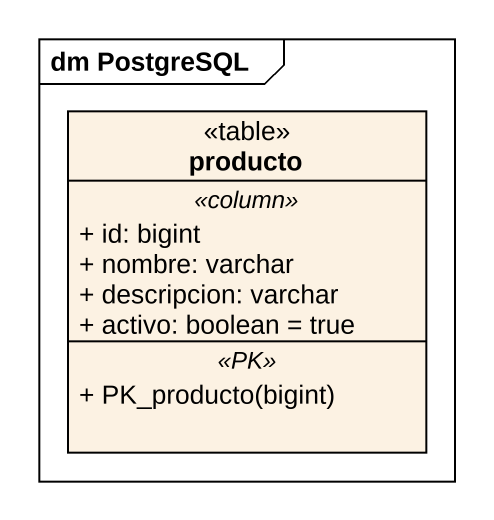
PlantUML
@startuml
mainframe dm PostgreSQL
hide circle
hide empty members
skinparam classAttributeIconSize 0
class producto <<table>> {
  .. <<column>> ..
  + id: bigint
  + nombre: varchar
  + descripcion: varchar
  + activo: boolean = true
  .. <<PK>> ..
  + PK_producto(bigint)
}
@enduml
